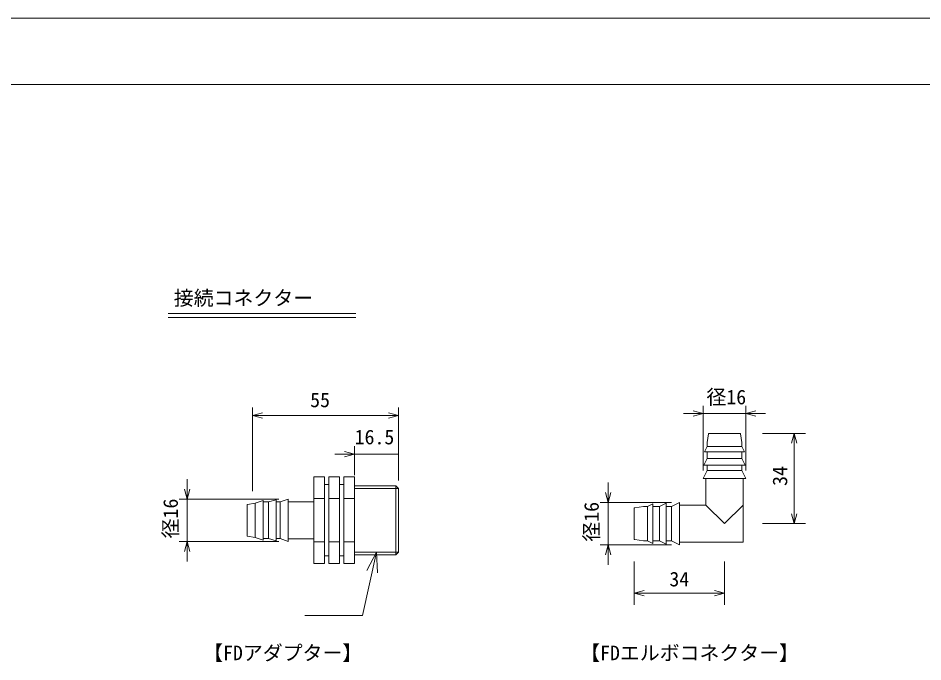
# Model space of a CAD drawing. Units: millimetres, scale not verified, with parts at other scales. Extents: x -79561 to 6403, y -2774 to 2774.
# Drawn here: x 321 to 1685, y -1578 to -608 of the extents above; entities that cross this region are included whole.
import ezdxf
from ezdxf.enums import TextEntityAlignment as Align

# ---------------------------------------------------------------- set-up
doc = ezdxf.new("R2010")
doc.units = ezdxf.units.MM
doc.header["$LTSCALE"] = 4
for name, color, linetype, lineweight in [('0-0_0', 7, 'Continuous', 20), ('0-1_WAKU', 7, 'Continuous', 18), ('0-3_moji', 7, 'Continuous', 18), ('0-5_sunpo', 7, 'Continuous', 18), ('0-6_buhin', 2, 'Continuous', 18)]:
    doc.layers.add(name, color=color, linetype=linetype, lineweight=lineweight)
doc.styles.add('ＭＳ ゴシック', font='')
doc.styles.get('ＭＳ ゴシック').set_extended_font_data('MS Gothic')

msp = doc.modelspace()

# ---------------------------------------------------------------- linework, layer by layer
at = {"layer": '0-0_0'}
for p, q in [((674.396, -1206.658), (689.396, -1206.658)), ((894.396, -1206.658), (879.396, -1206.658)), ((1353.861, -1203.812), (1338.861, -1203.812)), ((1417.861, -1203.812), (1432.861, -1203.812)), ((828.396, -1264.951), (813.396, -1264.951)), ((576.065, -1332.46), (576.065, -1317.46)), ((1210.44, -1337.466), (1210.44, -1322.466)), ((576.065, -1396.46), (576.065, -1411.46)), ((1210.44, -1401.466), (1210.44, -1416.466))]:
    msp.add_line(p, q, dxfattribs=at)
for points in [[(1338.861, -1199.792), (1353.861, -1203.812), (1338.861, -1207.831)], [(1432.861, -1207.831), (1417.861, -1203.812), (1432.861, -1199.792)], [(689.396, -1210.677), (674.396, -1206.658), (689.396, -1202.639)], [(879.396, -1202.639), (894.396, -1206.658), (879.396, -1210.677)], [(813.396, -1268.971), (828.396, -1264.951), (813.396, -1260.932)], [(580.084, -1317.46), (576.065, -1332.46), (572.045, -1317.46)], [(1214.46, -1322.466), (1210.44, -1337.466), (1206.421, -1322.466)], [(572.045, -1411.46), (576.065, -1396.46), (580.084, -1411.46)], [(1206.421, -1416.466), (1210.44, -1401.466), (1214.46, -1416.466)]]:
    msp.add_lwpolyline(points, dxfattribs=at)
at = {"layer": '0-1_WAKU'}
for p, q in [((-1491.071, -608), (6403.429, -608)), ((-1491.071, -708), (6403.429, -708))]:
    msp.add_line(p, q, dxfattribs=at)
at = {"layer": '0-3_moji'}
for p, q in [((547.371, -1052.856), (830.008, -1052.856)), ((547.371, -1058.82), (830.008, -1058.82))]:
    msp.add_line(p, q, dxfattribs=at)
at = {"layer": '0-5_sunpo'}
for p, q in [((674.396, -1320.46), (674.396, -1194.658)), ((894.396, -1304.46), (894.396, -1194.658)), ((1353.861, -1289.466), (1353.861, -1191.812)), ((1417.861, -1289.466), (1417.861, -1191.812)), ((879.396, -1206.658), (674.396, -1206.658)), ((1338.861, -1203.812), (1323.861, -1203.812)), ((1417.861, -1203.812), (1353.861, -1203.812)), ((1432.861, -1203.812), (1447.861, -1203.812)), ((1442.933, -1233.466), (1508.209, -1233.466)), ((1490.693, -1369.466), (1490.693, -1233.466)), ((1490.693, -1233.466), (1490.693, -1248.466)), ((828.396, -1296.46), (828.396, -1252.951)), ((894.396, -1304.46), (894.396, -1252.951)), ((813.396, -1264.951), (798.396, -1264.951)), ((828.396, -1264.951), (894.396, -1264.951)), ((576.065, -1317.46), (576.065, -1302.46)), ((1210.44, -1322.466), (1210.44, -1307.466)), ((714.396, -1332.46), (564.065, -1332.46)), ((576.065, -1332.46), (576.065, -1396.46)), ((1305.861, -1337.466), (1198.44, -1337.466)), ((1210.44, -1337.466), (1210.44, -1401.466)), ((1490.693, -1369.466), (1490.693, -1354.466)), ((1442.933, -1369.466), (1508.209, -1369.466)), ((714.396, -1396.46), (564.065, -1396.46)), ((1305.861, -1401.466), (1198.44, -1401.466)), ((576.065, -1411.46), (576.065, -1426.46)), ((1210.44, -1416.466), (1210.44, -1431.466)), ((1249.861, -1426.538), (1249.861, -1491.815)), ((1385.861, -1426.538), (1385.861, -1491.815)), ((1385.861, -1474.298), (1249.861, -1474.298)), ((1249.861, -1474.298), (1264.861, -1474.298)), ((1385.861, -1474.298), (1370.861, -1474.298))]:
    msp.add_line(p, q, dxfattribs=at)
for points in [[(1494.712, -1248.466), (1490.693, -1233.466), (1486.674, -1248.466)], [(1486.674, -1354.466), (1490.693, -1369.466), (1494.712, -1354.466)], [(753.233, -1507.825), (840.087, -1507.825), (861.396, -1412.46)], [(847.009, -1439.985), (861.396, -1412.46), (862.699, -1443.491)], [(1264.861, -1478.318), (1249.861, -1474.298), (1264.861, -1470.279)], [(1370.861, -1470.279), (1385.861, -1474.298), (1370.861, -1478.318)]]:
    msp.add_lwpolyline(points, dxfattribs=at)
at = {"layer": '0-6_buhin'}
for p, q in [((1359.959, -1247.466), (1361.861, -1234.153)), ((1362.653, -1233.466), (1409.069, -1233.466)), ((1411.763, -1247.466), (1409.861, -1234.153)), ((1359.959, -1253.466), (1355.861, -1261.466)), ((1359.959, -1253.466), (1359.959, -1247.466)), ((1359.959, -1253.466), (1411.763, -1253.466)), ((1411.763, -1253.466), (1411.763, -1247.466)), ((1411.763, -1253.466), (1415.861, -1261.466)), ((1355.861, -1261.466), (1415.861, -1261.466)), ((1359.861, -1271.466), (1359.861, -1261.466)), ((1411.861, -1271.466), (1411.861, -1261.466)), ((1359.861, -1271.466), (1354.861, -1281.466)), ((1354.861, -1281.466), (1416.861, -1281.466)), ((1359.861, -1271.466), (1411.861, -1271.466)), ((1359.861, -1289.466), (1359.861, -1281.466)), ((1411.861, -1271.466), (1416.861, -1281.466)), ((1411.861, -1289.466), (1411.861, -1281.466)), ((1359.861, -1289.466), (1411.861, -1289.466)), ((1411.861, -1289.466), (1417.861, -1301.466)), ((1357.861, -1341.466), (1357.861, -1301.466)), ((1413.861, -1397.466), (1413.861, -1301.466)), ((789.596, -1310.73), (782.796, -1310.73)), ((812.396, -1310.73), (805.596, -1310.73)), ((890.396, -1312.46), (828.396, -1312.46)), ((894.396, -1316.46), (828.396, -1316.46)), ((894.396, -1316.46), (890.396, -1312.46)), ((890.396, -1312.46), (890.396, -1416.46)), ((894.396, -1316.46), (894.396, -1412.46)), ((678.396, -1338.558), (690.396, -1334.46)), ((690.396, -1334.46), (690.396, -1394.46)), ((698.396, -1336.86), (710.396, -1333.46)), ((710.396, -1333.46), (710.396, -1395.46)), ((782.796, -1331.824), (766.796, -1331.824)), ((805.596, -1331.824), (789.596, -1331.824)), ((828.396, -1331.824), (812.396, -1331.824)), ((666.396, -1341.252), (666.396, -1387.668)), ((678.396, -1338.558), (667.083, -1340.46)), ((678.396, -1338.558), (678.396, -1390.362)), ((698.396, -1336.86), (690.396, -1336.86)), ((698.396, -1336.86), (698.396, -1392.06)), ((716.396, -1336.86), (710.396, -1336.86)), ((716.396, -1336.86), (716.396, -1392.06)), ((766.796, -1336.46), (728.396, -1336.46)), ((1249.861, -1346.258), (1249.861, -1392.674)), ((1263.861, -1343.564), (1250.548, -1345.466)), ((1269.861, -1343.564), (1263.861, -1343.564)), ((1269.861, -1343.564), (1277.861, -1339.466)), ((1269.861, -1343.564), (1269.861, -1395.368)), ((1277.861, -1339.466), (1277.861, -1399.466)), ((1287.861, -1343.466), (1277.861, -1343.466)), ((1287.861, -1343.466), (1297.861, -1338.466)), ((1287.861, -1343.466), (1287.861, -1395.466)), ((1297.861, -1338.466), (1297.861, -1400.466)), ((1305.861, -1343.466), (1297.861, -1343.466)), ((1305.861, -1343.466), (1305.861, -1395.466)), ((1357.861, -1341.466), (1317.861, -1341.466)), ((1385.861, -1369.466), (1357.861, -1341.466)), ((1413.861, -1341.466), (1385.861, -1369.466)), ((678.396, -1390.362), (667.083, -1388.46)), ((678.396, -1390.362), (690.396, -1394.46)), ((698.396, -1392.06), (690.396, -1392.06)), ((698.396, -1392.06), (710.396, -1395.46)), ((716.396, -1392.06), (710.396, -1392.06)), ((716.396, -1392.06), (728.396, -1396.46)), ((728.396, -1392.46), (766.796, -1392.46)), ((782.796, -1397.097), (766.796, -1397.097)), ((805.596, -1397.097), (789.596, -1397.097)), ((828.396, -1397.097), (812.396, -1397.097)), ((1263.861, -1395.368), (1250.548, -1393.466)), ((1269.861, -1395.368), (1263.861, -1395.368)), ((1269.861, -1395.368), (1277.861, -1399.466)), ((1287.861, -1395.466), (1277.861, -1395.466)), ((1287.861, -1395.466), (1297.861, -1400.466)), ((1305.861, -1395.466), (1297.861, -1395.466)), ((1305.861, -1395.466), (1317.861, -1401.466)), ((1413.861, -1397.466), (1317.861, -1397.466)), ((789.596, -1418.19), (782.796, -1418.19)), ((812.396, -1418.19), (805.596, -1418.19)), ((894.396, -1412.46), (828.396, -1412.46)), ((890.396, -1416.46), (828.396, -1416.46)), ((894.396, -1412.46), (890.396, -1416.46))]:
    msp.add_line(p, q, dxfattribs=at)
for points in [[(1359.861, -1289.466), (1353.861, -1301.466), (1417.861, -1301.466)], [(716.396, -1336.86), (728.396, -1332.46), (728.396, -1396.46)], [(1305.861, -1343.466), (1317.861, -1337.466), (1317.861, -1401.466)]]:
    msp.add_lwpolyline(points, dxfattribs=at)
for points in [[(766.796, -1299.187), (782.796, -1299.187), (782.796, -1429.733), (766.796, -1429.733)], [(789.596, -1299.187), (805.596, -1299.187), (805.596, -1429.733), (789.596, -1429.733)], [(812.396, -1299.187), (828.396, -1299.187), (828.396, -1429.733), (812.396, -1429.733)]]:
    msp.add_lwpolyline(points, close=True, dxfattribs=at)
for centre, start, end in [((1362.653, -1234.266), 90, 171.8699), ((1409.069, -1234.266), 8.1301, 90), ((667.196, -1341.252), 98.1301, 180), ((1250.661, -1346.258), 98.1301, 180), ((667.196, -1387.668), 180, 261.8699), ((1250.661, -1392.674), 180, 261.8699)]:
    msp.add_arc(centre, 0.8, start, end, dxfattribs=at)

# ---------------------------------------------------------------- texts
at = {"layer": '0-3_moji', "style": 'ＭＳ ゴシック'}
for s, p in [('接続コネクター', (555.887, -1047.144)), ('【FDアダプター】', (600.08, -1581.734)), ('【FDエルボコネクター】', (1168.327, -1581.734))]:
    msp.add_text(s, height=21.99, dxfattribs=at).set_placement(p, align=Align.BOTTOM_LEFT)
at = {"layer": '0-5_sunpo', "style": 'ＭＳ ゴシック'}
for s, p in [('55', (761.37, -1200.658)), ('径16', (1358.632, -1196.334)), ('16.5', (828.396, -1256.6)), ('34', (1302.796, -1470.578))]:
    msp.add_text(s, height=21.99, dxfattribs=at).set_placement(p, align=Align.BOTTOM_LEFT)
for s, p in [('34', (1486.973, -1312.7)), ('径16', (568.587, -1391.689)), ('径16', (1202.963, -1396.695))]:
    msp.add_text(s, height=21.99, rotation=90, dxfattribs=at).set_placement(p, align=Align.BOTTOM_LEFT)

doc.saveas('drawing.dxf')
